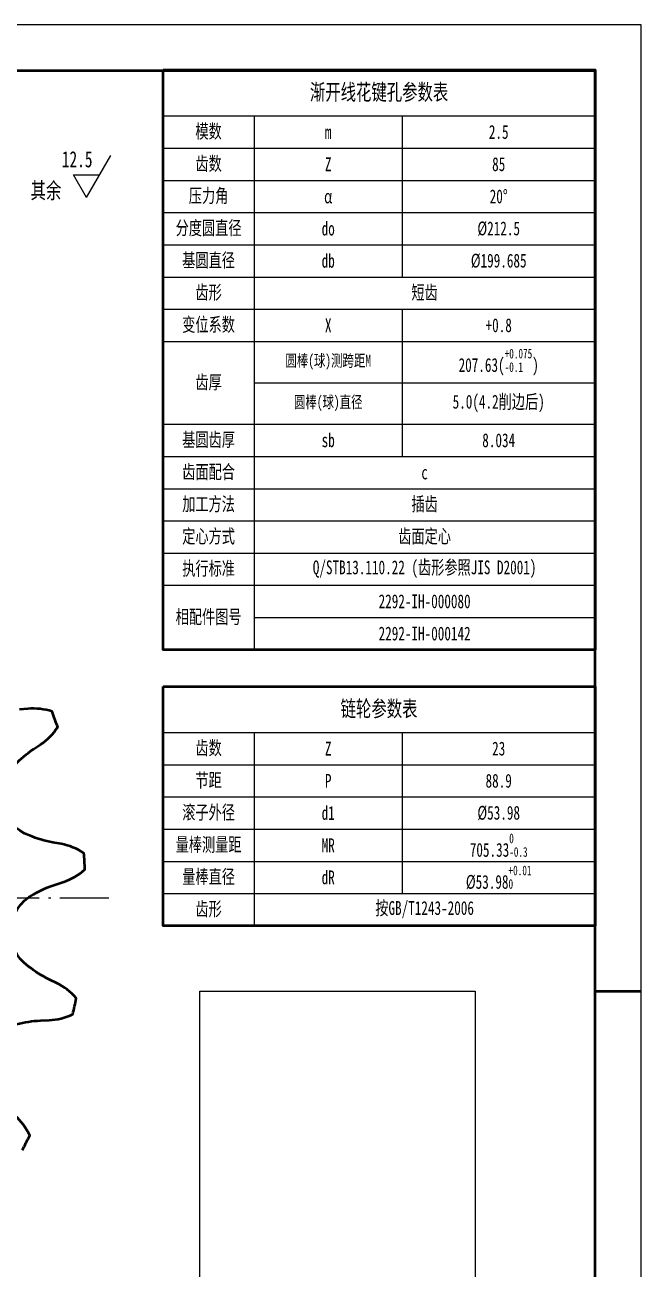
# Model space of a CAD drawing. Header units: millimetres. Extents: x 0 to 1782, y 0 to 1260.
# Drawn here: x 1380 to 1782, y 449 to 1260 of the extents above; entities that cross this region are included whole.
import ezdxf
from ezdxf.enums import TextEntityAlignment as Align

# ---------------------------------------------------------------- set-up
doc = ezdxf.new("R2010")
doc.units = ezdxf.units.MM
doc.linetypes.add('GB_CENTER', pattern=[49.5, 36, -6, 1.5, -6])
for name, color, linetype, lineweight in [('中心线', 1, 'GB_CENTER', 25), ('图框', 7, 'Continuous', 50), ('图框细', 7, 'Continuous', 25), ('图片', 7, 'Continuous', 25), ('文字', 7, 'Continuous', 25), ('粗实线', 7, 'Continuous', 50), ('细实线', 3, 'Continuous', 25)]:
    doc.layers.add(name, color=color, linetype=linetype, lineweight=lineweight)
doc.styles.add('HZ', font='simfang.ttf', dxfattribs={"width": 0.7})
picture_1 = doc.add_image_def('image1.png', size_in_pixel=(514, 610))

msp = doc.modelspace()

# ---------------------------------------------------------------- linework, layer by layer
at = {"layer": '中心线'}
msp.add_line((710.1, 690.9), (1434.9, 690.9), dxfattribs=at)
at = {"layer": '图框'}
msp.add_line((1752, 630), (1782, 630), dxfattribs=at)
for points in [[(75, 30), (1752, 30), (1752, 1230), (75, 1230)], [(1470.3, 1230.6), (1752, 1230.6), (1752, 852.6), (1470.3, 852.6)], [(1470.3, 828.6), (1752, 828.6), (1752, 672.6), (1470.3, 672.6)]]:
    msp.add_lwpolyline(points, close=True, dxfattribs=at)
at = {"layer": '图框细'}
for p, q in [((1470.3, 1200.6), (1752, 1200.6)), ((1529.7, 1200.6), (1529.7, 1179.6)), ((1626.3, 1200.6), (1626.3, 1179.6)), ((1470.3, 1179.6), (1529.7, 1179.6)), ((1529.7, 1179.6), (1626.3, 1179.6)), ((1529.7, 1179.6), (1529.7, 1158.6)), ((1626.3, 1179.6), (1752, 1179.6)), ((1626.3, 1179.6), (1626.3, 1158.6)), ((1470.3, 1158.6), (1529.7, 1158.6)), ((1529.7, 1158.6), (1626.3, 1158.6)), ((1529.7, 1158.6), (1529.7, 1137.6)), ((1626.3, 1158.6), (1752, 1158.6)), ((1626.3, 1158.6), (1626.3, 1137.6)), ((1470.3, 1137.6), (1529.7, 1137.6)), ((1529.7, 1137.6), (1626.3, 1137.6)), ((1529.7, 1137.6), (1529.7, 1116.6)), ((1626.3, 1137.6), (1752, 1137.6)), ((1626.3, 1137.6), (1626.3, 1116.6)), ((1470.3, 1116.6), (1529.7, 1116.6)), ((1529.7, 1116.6), (1626.3, 1116.6)), ((1529.7, 1116.6), (1529.7, 1095.6)), ((1626.3, 1116.6), (1752, 1116.6)), ((1626.3, 1116.6), (1626.3, 1095.6)), ((1470.3, 1095.6), (1529.7, 1095.6)), ((1529.7, 1095.6), (1626.3, 1095.6)), ((1529.7, 1095.6), (1529.7, 1074.6)), ((1626.3, 1095.6), (1752, 1095.6)), ((1470.3, 1074.6), (1529.7, 1074.6)), ((1529.7, 1074.6), (1752, 1074.6)), ((1529.7, 1074.6), (1529.7, 1053.6)), ((1626.3, 1074.6), (1626.3, 1053.6)), ((1470.3, 1053.6), (1529.7, 1053.6)), ((1529.7, 1053.6), (1626.3, 1053.6)), ((1529.7, 1053.6), (1529.7, 999.6)), ((1626.3, 1053.6), (1752, 1053.6)), ((1626.3, 1053.6), (1626.3, 1026.6)), ((1529.7, 1026.6), (1626.3, 1026.6)), ((1626.3, 1026.6), (1752, 1026.6)), ((1626.3, 1026.6), (1626.3, 999.6)), ((1470.3, 999.6), (1529.7, 999.6)), ((1529.7, 999.6), (1626.3, 999.6)), ((1529.7, 999.6), (1529.7, 978.6)), ((1626.3, 999.6), (1752, 999.6)), ((1626.3, 999.6), (1626.3, 978.6)), ((1470.3, 978.6), (1529.7, 978.6)), ((1529.7, 978.6), (1626.3, 978.6)), ((1529.7, 978.6), (1529.7, 957.6)), ((1626.3, 978.6), (1752, 978.6)), ((1470.3, 957.6), (1529.7, 957.6)), ((1529.7, 957.6), (1752, 957.6)), ((1529.7, 957.6), (1529.7, 936.6)), ((1470.3, 936.6), (1529.7, 936.6)), ((1529.7, 936.6), (1752, 936.6)), ((1529.7, 936.6), (1529.7, 915.6)), ((1470.3, 915.6), (1529.7, 915.6)), ((1529.7, 915.6), (1752, 915.6)), ((1529.7, 915.6), (1529.7, 894.6)), ((1470.3, 894.6), (1529.7, 894.6)), ((1529.7, 894.6), (1752, 894.6)), ((1529.7, 894.6), (1529.7, 852.6)), ((1529.7, 873.6), (1752, 873.6)), ((1470.3, 798.6), (1752, 798.6)), ((1529.7, 798.6), (1529.7, 777.6)), ((1626.3, 798.6), (1626.3, 777.6)), ((1470.3, 777.6), (1529.7, 777.6)), ((1529.7, 777.6), (1626.3, 777.6)), ((1529.7, 777.6), (1529.7, 756.6)), ((1626.3, 777.6), (1752, 777.6)), ((1626.3, 777.6), (1626.3, 756.6)), ((1470.3, 756.6), (1529.7, 756.6)), ((1529.7, 756.6), (1626.3, 756.6)), ((1529.7, 756.6), (1529.7, 735.6)), ((1626.3, 756.6), (1752, 756.6)), ((1626.3, 756.6), (1626.3, 735.6)), ((1470.3, 735.6), (1529.7, 735.6)), ((1529.7, 735.6), (1626.3, 735.6)), ((1529.7, 735.6), (1529.7, 714.6)), ((1626.3, 735.6), (1752, 735.6)), ((1626.3, 735.6), (1626.3, 714.6)), ((1470.3, 714.6), (1529.7, 714.6)), ((1529.7, 714.6), (1626.3, 714.6)), ((1529.7, 714.6), (1529.7, 693.6)), ((1626.3, 714.6), (1752, 714.6)), ((1626.3, 714.6), (1626.3, 693.6)), ((1470.3, 693.6), (1529.7, 693.6)), ((1529.7, 693.6), (1626.3, 693.6)), ((1529.7, 693.6), (1529.7, 672.6)), ((1626.3, 693.6), (1752, 693.6))]:
    msp.add_line(p, q, dxfattribs=at)
msp.add_lwpolyline([(0, 0), (1782, 0), (1782, 1260), (0, 1260)], close=True, dxfattribs=at)
at = {"layer": '粗实线'}
for points in [[(1374.8197, 608.3689, -0.05652658), (1390.4872, 610.8207), (1396.0233, 611.055, 0.10266143), (1411.4973, 614.9552, 0.00775136), (1413.6886, 625.5006, 0.10266143), (1401.0496, 635.2426), (1396.0651, 637.6632, -0.05652658), (1382.6715, 646.1539, -0.56927834), (1385.8755, 692.9943, -0.05652658), (1400.3005, 699.5822), (1405.5681, 701.3015, 0.10266143), (1419.416, 709.2318, 0.00775136), (1418.681, 719.9773, 0.10266143), (1403.8822, 725.9482), (1398.4295, 726.9342, -0.05652658), (1383.2418, 731.4965, -0.56927834), (1373.6896, 777.4643, -0.05652658), (1385.8023, 787.6998), (1390.4108, 790.7765, 0.10266143), (1401.6055, 802.1488, 0.00775136), (1397.9987, 812.2976, 0.10266143), (1382.1378, 814.0544), (1376.6213, 813.5326, -0.05652658)], [(1378.4367, 526.3111, 0.00775136), (1383.3919, 535.8742, 0.10266143), (1373.8499, 548.665)]]:
    msp.add_lwpolyline(points, format="xyb", dxfattribs=at)
at = {"layer": '细实线'}
for p, q in [((1420.5, 1147.5), (1436.2617, 1174.8)), ((1420.5, 1147.5), (1412.013, 1162.2)), ((1412.013, 1162.2), (1428.987, 1162.2))]:
    msp.add_line(p, q, dxfattribs=at)

# ---------------------------------------------------------------- texts
at = {"layer": '文字', "style": 'HZ', "width": 0.7}
msp.add_text('12.5', height=10.5, dxfattribs=at).set_placement((1424.3192, 1164), align=Align.BOTTOM_RIGHT)
msp.add_text('其余', height=10.5, dxfattribs=at).set_placement((1404, 1152), align=Align.MIDDLE_RIGHT)
at = {"layer": '文字', "attachment_point": 5, "style": 'HZ'}
for s, insert, char_height in [('渐开线花键孔参数表', (1611.15, 1215.6), 10.5), ('模数', (1500, 1190.1), 9), ('2.5', (1689.15, 1190.1), 9), ('m', (1578, 1190.1), 9), ('齿数', (1500, 1169.1), 9), ('Z', (1578, 1169.1), 9), ('85', (1689.15, 1169.1), 9), ('压力角', (1500, 1148.1), 9), ('20°', (1689.15, 1148.1), 9), ('α', (1578, 1148.1), 9), ('分度圆直径', (1500, 1127.1), 9), ('do', (1578, 1127.1), 9), ('%%c212.5', (1689.15, 1127.1), 9), ('基圆直径', (1500, 1106.1), 9), ('db', (1578, 1106.1), 9), ('%%c199.685', (1689.15, 1106.1), 9), ('齿形', (1500, 1085.1), 9), ('短齿', (1640.85, 1085.1), 9), ('变位系数', (1500, 1064.1), 9), ('X', (1578, 1064.1), 9), ('+0.8', (1689.15, 1064.1), 9), ('207.63(\\H0.7x;\\S+0.075^ -0.1;\\H1.4286x;)', (1689.15, 1040.1), 9), ('圆棒(球)测跨距M', (1578, 1040.1), 7.8), ('齿厚', (1500, 1026.6), 9), ('圆棒(球)直径', (1578, 1013.1), 7.8), ('5.0(4.2削边后)', (1689.15, 1013.1), 9), ('基圆齿厚', (1500, 989.1), 9), ('sb', (1578, 989.1), 9), ('8.034', (1689.15, 989.1), 9), ('齿面配合', (1500, 968.1), 9), ('c', (1640.85, 968.1), 9), ('加工方法', (1500, 947.1), 9), ('插齿', (1640.85, 947.1), 9), ('定心方式', (1500, 926.1), 9), ('齿面定心', (1640.85, 926.1), 9), ('执行标准', (1500, 905.1), 9), ('Q/STB13.110.22 (齿形参照JIS D2001)', (1640.85, 905.1), 9), ('2292-IH-000080', (1640.85, 884.1), 9), ('相配件图号', (1500, 873.6), 9), ('2292-IH-000142', (1640.85, 863.1), 9), ('链轮参数表', (1611.15, 813.6), 10.5), ('齿数', (1500, 788.1), 9), ('Z', (1578, 788.1), 9), ('23', (1689.15, 788.1), 9), ('节距', (1500, 767.1), 9), ('P', (1578, 767.1), 9), ('88.9', (1689.15, 767.1), 9), ('滚子外径', (1500, 746.1), 9), ('d1', (1578, 746.1), 9), ('%%c53.98', (1689.15, 746.1), 9), ('量棒测量距', (1500, 725.1), 9), ('705.33\\H0.7x;\\S0^ -0.3;\\H1.4286x;', (1689.15, 725.1), 9), ('MR', (1578, 725.1), 9), ('量棒直径', (1500, 704.1), 9), ('dR', (1578, 704.1), 9), ('%%c53.98\\H0.7x;\\S+0.01^ 0;\\H1.4286x;', (1689.15, 704.1), 9), ('按GB/T1243-2006', (1640.85, 683.1), 9), ('齿形', (1500, 683.1), 9)]:
    msp.add_mtext(s, dxfattribs=dict(at, insert=insert, char_height=char_height))

# ---------------------------------------------------------------- pictures from other files: only their frames are drawn
at = {"layer": '图片'}
image = msp.add_image(picture_1, insert=(1494.2607, 417), size_in_units=(179.4787, 213), dxfattribs=at)
image.dxf.flags = 9

doc.saveas('drawing.dxf')
